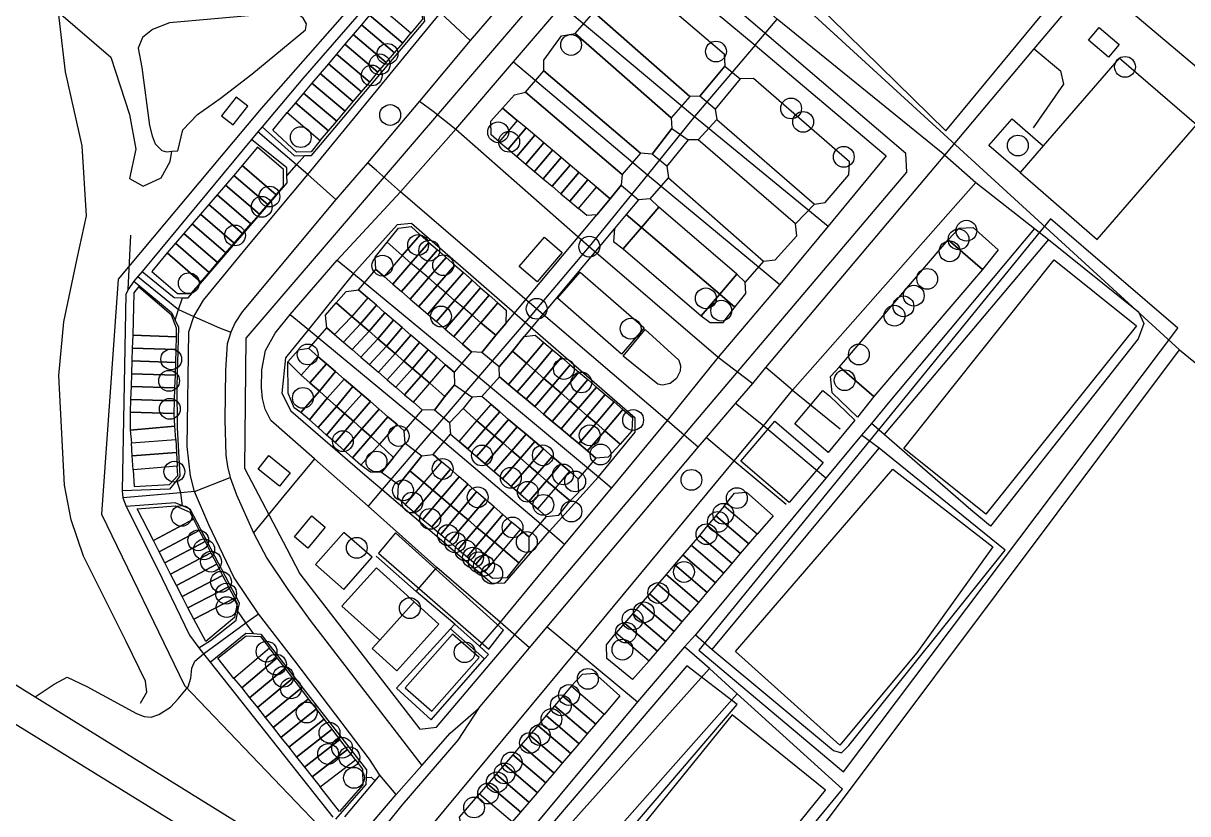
# Model space of a CAD drawing. Header units: metres. Extents: x 11276530 to 11306586, y 355867 to 367650.
# Drawn here: x 11292764 to 11293324, y 360628 to 361008 of the extents above; entities that cross this region are included whole.
import ezdxf

# ---------------------------------------------------------------- set-up
doc = ezdxf.new("R2010")
doc.units = ezdxf.units.M
for name, color, linetype in [('AMENITY', 6, 'Continuous'), ('BUILDING', 8, 'Continuous'), ('HIGHWAY_FOOTWAY', 6, 'Continuous'), ('HIGHWAY_PATH', 3, 'Continuous'), ('HIGHWAY_SECONDARY', 4, 'Continuous'), ('HIGHWAY_SERVICE', 8, 'Continuous'), ('HIGHWAY_TERTIARY', 3, 'Continuous'), ('LANDUSE', 2, 'Continuous'), ('NATURAL_WATER', 5, 'Continuous'), ('OSM_OTHER', 7, 'Continuous'), ('WATERWAY_STREAM', 5, 'Continuous')]:
    doc.layers.add(name, color=color, linetype=linetype)

msp = doc.modelspace()

# ---------------------------------------------------------------- linework, layer by layer
at = {"layer": 'AMENITY'}
for points in [[(11293164.03, 360817.43), (11293151.2, 360801.96), (11293135.17, 360815.69), (11293148.66, 360831.75), (11293151.84, 360829.15), (11293164.03, 360817.43)], [(11293148.86, 360797.05), (11293132.5, 360777.86), (11293109.27, 360797.68), (11293125.63, 360816.86), (11293148.86, 360797.05)], [(11292935.07, 360753.51), (11292988.05, 360707.44), (11292995.21, 360716.49), (11292943.28, 360763.3), (11292935.07, 360753.51)], [(11293083.2, 360699.32), (11292992.57, 360593.18), (11293016.68, 360578.47), (11293031.69, 360597.5), (11293034.23, 360595.04), (11293107.53, 360680.8), (11293083.2, 360699.32)]]:
    msp.add_lwpolyline(points, dxfattribs=at)
for centre in [(11293027.65, 360997.72), (11292939.43, 360993.41), (11293139.18, 360960.74), (11292897.76, 360953.42), (11292992.62, 360955.75), (11293242.34, 360949.38), (11293217.61, 360908.44), (11293213.84, 360904.28), (11293209.55, 360898.55), (11293198.78, 360885.31), (11292843.93, 360883.22), (11293192.33, 360877.23), (11293099.81, 360870.02), (11293183.05, 360867.6), (11292835.5, 360846.66), (11293165.95, 360848.98), (11293024.19, 360842.02), (11292834.48, 360836.32), (11293032.56, 360835.56), (11293159.13, 360836.6), (11292918.01, 360807.34), (11292984.86, 360800.47), (11292837.02, 360792.67), (11292965.95, 360793.99), (11293023.82, 360791.35), (11293029.62, 360787.99), (11292982.76, 360780.37), (11293014.35, 360776.71), (11293027.81, 360773.53), (11292959.93, 360769.98), (11293098.19, 360768.55), (11292848.5, 360759.67), (11292980.52, 360751.37), (11292854.64, 360749.42), (11293069.53, 360734.38), (11293057.19, 360721.67), (11293053.99, 360715.35), (11292881.32, 360706.21), (11293052.34, 360707.17), (11293035.7, 360693.09), (11293022.75, 360680.39), (11292910.91, 360657.03), (11292923.32, 360645.55), (11292991.98, 360643.42), (11292981.06, 360631.32)]:
    msp.add_circle(centre, 5, dxfattribs=at)
at = {"layer": 'BUILDING'}
for points in [[(11293101.59, 360987.55), (11293089.52, 360973.04), (11293084.77, 360972.89), (11293038.64, 361013.39), (11293038.33, 361018.95), (11293049.91, 361032.13), (11293055.72, 361032.31), (11293101.19, 360993.42), (11293101.59, 360987.55)], [(11292950.71, 361003.33), (11292934.79, 361016.78), (11292943.02, 361026.47), (11292955.54, 361015.79), (11292956.2, 361010.03), (11292950.71, 361003.33)], [(11292946.75, 360998.64), (11292950.71, 361003.33), (11292934.79, 361016.78), (11292930.82, 361012.1), (11292946.75, 360998.64)], [(11293075.78, 360962.66), (11293029.65, 361003.17), (11293038.64, 361013.39), (11293084.77, 360972.89), (11293075.78, 360962.66)], [(11292938.83, 360989.27), (11292942.79, 360993.96), (11292926.87, 361007.4), (11292922.91, 361002.72), (11292938.83, 360989.27)], [(11292942.79, 360993.96), (11292946.75, 360998.64), (11292930.82, 361012.1), (11292926.87, 361007.4), (11292942.79, 360993.96)], [(11292934.87, 360984.58), (11292938.83, 360989.27), (11292922.91, 361002.72), (11292918.94, 360998.03), (11292934.87, 360984.58)], [(11293075.78, 360962.66), (11293076.05, 360957.53), (11293066.6, 360945.28), (11293061.01, 360945.68), (11293014.56, 360985.35), (11293014.52, 360990.43), (11293023.03, 361002.08), (11293029.65, 361003.17), (11293075.78, 360962.66)], [(11293281.46, 361006.04), (11293291.01, 360997.9), (11293285.9, 360991.9), (11293276.35, 361000.04), (11293281.46, 361006.04)], [(11292930.91, 360979.9), (11292934.87, 360984.58), (11292918.94, 360998.03), (11292914.98, 360993.34), (11292930.91, 360979.9)], [(11292926.95, 360975.2), (11292930.91, 360979.9), (11292914.98, 360993.34), (11292911.03, 360988.65), (11292926.95, 360975.2)], [(11293291.07, 360991.43), (11293254.54, 360949.25), (11293243.38, 360936.37), (11293280.5, 360904.22), (11293328.19, 360959.28), (11293291.07, 360991.43)], [(11292922.99, 360970.52), (11292926.95, 360975.2), (11292911.03, 360988.65), (11292907.07, 360983.97), (11292922.99, 360970.52)], [(11293061.01, 360945.68), (11293052.26, 360935.44), (11293005.81, 360975.1), (11293014.56, 360985.35), (11293061.01, 360945.68)], [(11293089.52, 360973.04), (11293101.59, 360987.55), (11293108.96, 360981.41), (11293096.89, 360966.91), (11293089.52, 360973.04)], [(11292915.07, 360961.14), (11292919.03, 360965.83), (11292903.1, 360979.27), (11292899.14, 360974.59), (11292915.07, 360961.14)], [(11292919.03, 360965.83), (11292922.99, 360970.52), (11292907.07, 360983.97), (11292903.1, 360979.27), (11292919.03, 360965.83)], [(11293108.96, 360981.41), (11293096.89, 360966.91), (11293097.7, 360961.96), (11293144.54, 360921.28), (11293149.78, 360921.98), (11293161.12, 360935.27), (11293161.49, 360941.55), (11293115.29, 360981.62), (11293108.96, 360981.41)], [(11292911.11, 360956.45), (11292915.07, 360961.14), (11292899.14, 360974.59), (11292895.19, 360969.91), (11292911.11, 360956.45)], [(11293051.77, 360930.29), (11293046.38, 360923.84), (11293039.87, 360929.32), (11293035.64, 360932.89), (11293031.41, 360936.46), (11293027.18, 360940.02), (11293022.94, 360943.59), (11293018.71, 360947.16), (11293014.48, 360950.74), (11293010.25, 360954.31), (11293006.01, 360957.88), (11293001.78, 360961.44), (11292994.67, 360967.26), (11293000.42, 360973.8), (11293005.81, 360975.1), (11293052.26, 360935.44), (11293051.77, 360930.29)], [(11292872.27, 360968.27), (11292866.77, 360972.6), (11292859.72, 360963.66), (11292865.22, 360959.33), (11292872.27, 360968.27)], [(11292907.14, 360951.77), (11292911.11, 360956.45), (11292895.19, 360969.91), (11292891.23, 360965.21), (11292907.14, 360951.77)], [(11292907.14, 360951.77), (11292902.76, 360946.34), (11292895.7, 360946.22), (11292884.3, 360956.7), (11292891.23, 360965.21), (11292907.14, 360951.77)], [(11293001.78, 360961.44), (11292993.15, 360951.2), (11292989.25, 360954.49), (11292989.08, 360961.11), (11292994.67, 360967.26), (11293001.78, 360961.44)], [(11293006.01, 360957.88), (11293001.78, 360961.44), (11292993.15, 360951.2), (11292997.38, 360947.63), (11293006.01, 360957.88)], [(11293010.25, 360954.31), (11293006.01, 360957.88), (11292997.38, 360947.63), (11293001.61, 360944.06), (11293010.25, 360954.31)], [(11293076.05, 360957.53), (11293083.89, 360952.07), (11293073.69, 360939.52), (11293066.6, 360945.28), (11293076.05, 360957.53)], [(11293097.7, 360961.96), (11293144.54, 360921.28), (11293135.41, 360911.76), (11293088.64, 360952.07), (11293097.7, 360961.96)], [(11293243.38, 360936.37), (11293228.43, 360949.33), (11293239.58, 360962.2), (11293254.54, 360949.25), (11293243.38, 360936.37)], [(11293014.48, 360950.74), (11293010.25, 360954.31), (11293001.61, 360944.06), (11293005.85, 360940.49), (11293014.48, 360950.74)], [(11293083.89, 360952.07), (11293073.69, 360939.52), (11293074.51, 360933.86), (11293120.14, 360893.81), (11293125.74, 360894.52), (11293136.12, 360905.94), (11293135.41, 360911.76), (11293088.64, 360952.07), (11293083.89, 360952.07)], [(11292885.87, 360925.71), (11292889.53, 360929.83), (11292889.53, 360937.87), (11292876.89, 360948.61), (11292869.61, 360939.71), (11292885.87, 360925.71)], [(11293018.71, 360947.16), (11293014.48, 360950.74), (11293005.85, 360940.49), (11293010.08, 360936.93), (11293018.71, 360947.16)], [(11293022.94, 360943.59), (11293018.71, 360947.16), (11293010.08, 360936.93), (11293014.31, 360933.36), (11293022.94, 360943.59)], [(11293027.18, 360940.02), (11293022.94, 360943.59), (11293014.31, 360933.36), (11293018.54, 360929.79), (11293027.18, 360940.02)], [(11292877.85, 360916.4), (11292881.86, 360921.05), (11292865.6, 360935.05), (11292861.59, 360930.39), (11292877.85, 360916.4)], [(11292881.86, 360921.05), (11292885.87, 360925.71), (11292869.61, 360939.71), (11292865.6, 360935.05), (11292881.86, 360921.05)], [(11293031.41, 360936.46), (11293027.18, 360940.02), (11293018.54, 360929.79), (11293022.78, 360926.22), (11293031.41, 360936.46)], [(11293035.64, 360932.89), (11293031.41, 360936.46), (11293022.78, 360926.22), (11293027.01, 360922.65), (11293035.64, 360932.89)], [(11292873.84, 360911.74), (11292877.85, 360916.4), (11292861.59, 360930.39), (11292857.59, 360925.73), (11292873.84, 360911.74)], [(11293060.1, 360923.33), (11293054.2, 360916.26), (11293048.59, 360909.55), (11293005.16, 360857.58), (11292999.44, 360850.64), (11292993.02, 360843.06), (11292984.7, 360850.01), (11292991.55, 360858.21), (11292996.27, 360863.86), (11293039.97, 360916.15), (11293046.38, 360923.84), (11293051.77, 360930.29), (11293060.1, 360923.33)], [(11293039.87, 360929.32), (11293035.64, 360932.89), (11293027.01, 360922.65), (11293031.24, 360919.09), (11293039.87, 360929.32)], [(11293046.38, 360923.84), (11293039.97, 360916.15), (11293035.21, 360915.8), (11293031.24, 360919.09), (11293039.87, 360929.32), (11293046.38, 360923.84)], [(11293074.51, 360933.86), (11293120.14, 360893.81), (11293111.27, 360883.7), (11293107.32, 360887.6), (11293069.74, 360919.72), (11293065.64, 360923.75), (11293074.51, 360933.86)], [(11292869.83, 360907.08), (11292873.84, 360911.74), (11292857.59, 360925.73), (11292853.57, 360921.07), (11292869.83, 360907.08)], [(11293061.49, 360910.05), (11293069.74, 360919.72), (11293065.64, 360923.75), (11293060.1, 360923.33), (11293054.2, 360916.26), (11293061.49, 360910.05)], [(11292865.81, 360902.42), (11292869.83, 360907.08), (11292853.57, 360921.07), (11292849.56, 360916.41), (11292865.81, 360902.42)], [(11293099.07, 360877.94), (11293107.32, 360887.6), (11293069.74, 360919.72), (11293061.49, 360910.05), (11293099.07, 360877.94)], [(11292861.8, 360897.76), (11292865.81, 360902.42), (11292849.56, 360916.41), (11292845.55, 360911.75), (11292861.8, 360897.76)], [(11293061.49, 360910.05), (11293054.2, 360916.26), (11293048.59, 360909.55), (11293048.04, 360903.25), (11293052.65, 360899.72), (11293061.49, 360910.05)], [(11292853.79, 360888.43), (11292857.8, 360893.1), (11292841.53, 360907.09), (11292837.53, 360902.43), (11292853.79, 360888.43)], [(11292857.8, 360893.1), (11292861.8, 360897.76), (11292845.55, 360911.75), (11292841.53, 360907.09), (11292857.8, 360893.1)], [(11292946.5, 360896.5), (11292939.24, 360902.9), (11292944.79, 360909.72), (11292950.77, 360910.42), (11292955.09, 360906.45), (11292946.5, 360896.5)], [(11293052.65, 360899.72), (11293090.23, 360867.61), (11293099.07, 360877.94), (11293061.49, 360910.05), (11293052.65, 360899.72)], [(11293225.38, 360889.88), (11293208.89, 360904.01), (11293214.13, 360909.69), (11293220.89, 360909.93), (11293232.89, 360899.29), (11293225.38, 360889.88)], [(11292849.77, 360883.77), (11292853.79, 360888.43), (11292837.53, 360902.43), (11292833.52, 360897.78), (11292849.77, 360883.77)], [(11292939.24, 360902.9), (11292946.5, 360896.5), (11292937.81, 360886.43), (11292933.86, 360889.83), (11292933.45, 360895.79), (11292939.24, 360902.9)], [(11292950.69, 360892.91), (11292946.5, 360896.5), (11292955.09, 360906.45), (11292959.25, 360902.82), (11292950.69, 360892.91)], [(11292954.9, 360889.33), (11292950.69, 360892.91), (11292959.25, 360902.82), (11292963.41, 360899.19), (11292954.9, 360889.33)], [(11293014.82, 360905.34), (11293023.43, 360897.96), (11293011.32, 360883.84), (11293002.71, 360891.22), (11293014.82, 360905.34)], [(11293208.89, 360904.01), (11293225.38, 360889.88), (11293173.09, 360828.85), (11293156.59, 360842.98), (11293208.89, 360904.01)], [(11292849.77, 360883.77), (11292833.52, 360897.78), (11292826.14, 360888.8), (11292838.54, 360878.22), (11292844.88, 360878.3), (11292849.77, 360883.77)], [(11292950.69, 360892.91), (11292946.5, 360896.5), (11292937.81, 360886.43), (11292942, 360882.83), (11292950.69, 360892.91)], [(11292959.1, 360885.74), (11292954.9, 360889.33), (11292963.41, 360899.19), (11292967.57, 360895.56), (11292959.1, 360885.74)], [(11292963.29, 360882.16), (11292959.1, 360885.74), (11292967.57, 360895.56), (11292971.72, 360891.92), (11292963.29, 360882.16)], [(11292979.84, 360850.24), (11292971.41, 360840.46), (11292967.25, 360844.05), (11292963.1, 360847.62), (11292958.95, 360851.18), (11292954.81, 360854.76), (11292950.66, 360858.33), (11292946.52, 360861.9), (11292942.37, 360865.47), (11292938.22, 360869.05), (11292934.07, 360872.61), (11292929.93, 360876.18), (11292925.45, 360880.05), (11292933.86, 360889.83), (11292937.81, 360886.43), (11292942, 360882.83), (11292946.18, 360879.21), (11292950.37, 360875.61), (11292954.56, 360872.01), (11292958.74, 360868.4), (11292962.93, 360864.8), (11292967.11, 360861.2), (11292971.3, 360857.58), (11292975.48, 360853.98), (11292979.84, 360850.24)], [(11292954.9, 360889.33), (11292950.69, 360892.91), (11292942, 360882.83), (11292946.18, 360879.21), (11292954.9, 360889.33)], [(11292967.5, 360878.57), (11292963.29, 360882.16), (11292971.72, 360891.92), (11292975.88, 360888.3), (11292967.5, 360878.57)], [(11293259.86, 360894.43), (11293299.42, 360862.81), (11293227.01, 360772.24), (11293187.47, 360803.86), (11293211.78, 360834.28), (11293259.86, 360894.43)], [(11292959.1, 360885.74), (11292954.9, 360889.33), (11292946.18, 360879.21), (11292950.37, 360875.61), (11292959.1, 360885.74)], [(11292963.29, 360882.16), (11292959.1, 360885.74), (11292950.37, 360875.61), (11292954.56, 360872.01), (11292963.29, 360882.16)], [(11292971.7, 360874.99), (11292967.5, 360878.57), (11292975.88, 360888.3), (11292980.04, 360884.67), (11292971.7, 360874.99)], [(11292975.9, 360871.4), (11292971.7, 360874.99), (11292980.04, 360884.67), (11292984.2, 360881.03), (11292975.9, 360871.4)], [(11293062.82, 360861.74), (11293051.94, 360849.2), (11293021.07, 360876), (11293031.96, 360888.54), (11293062.82, 360861.74)], [(11293107.32, 360887.6), (11293099.07, 360877.94), (11293106.31, 360871.78), (11293111.56, 360878.24), (11293111.27, 360883.7), (11293107.32, 360887.6)], [(11292838.12, 360857.51), (11292838.06, 360861.61), (11292835.59, 360867.95), (11292819.85, 360881.41), (11292817.48, 360878.62), (11292817, 360858.2), (11292838.12, 360857.51)], [(11292922.27, 360867.29), (11292914.79, 360873.72), (11292919.58, 360879.21), (11292925.45, 360880.05), (11292929.93, 360876.18), (11292922.27, 360867.29)], [(11292967.5, 360878.57), (11292963.29, 360882.16), (11292954.56, 360872.01), (11292958.74, 360868.4), (11292967.5, 360878.57)], [(11292971.7, 360874.99), (11292967.5, 360878.57), (11292958.74, 360868.4), (11292962.93, 360864.8), (11292971.7, 360874.99)], [(11292980.1, 360867.82), (11292975.9, 360871.4), (11292984.2, 360881.03), (11292988.35, 360877.41), (11292980.1, 360867.82)], [(11292914.01, 360858.56), (11292910.22, 360861.82), (11292909.72, 360867.86), (11292914.79, 360873.72), (11292922.27, 360867.29), (11292914.01, 360858.56)], [(11292934.07, 360872.61), (11292929.93, 360876.18), (11292922.27, 360867.29), (11292926.44, 360863.72), (11292934.07, 360872.61)], [(11292975.9, 360871.4), (11292971.7, 360874.99), (11292962.93, 360864.8), (11292967.11, 360861.2), (11292975.9, 360871.4)], [(11292984.3, 360864.23), (11292980.1, 360867.82), (11292988.35, 360877.41), (11292992.52, 360873.77), (11292984.3, 360864.23)], [(11292991.55, 360858.21), (11292984.3, 360864.23), (11292992.52, 360873.77), (11292996.53, 360870.26), (11292996.27, 360863.86), (11292991.55, 360858.21)], [(11293099.07, 360877.94), (11293090.23, 360867.61), (11293094.56, 360864.3), (11293100.66, 360864.28), (11293106.31, 360871.78), (11293099.07, 360877.94)], [(11292938.22, 360869.05), (11292934.07, 360872.61), (11292926.44, 360863.72), (11292930.6, 360860.15), (11292938.22, 360869.05)], [(11292942.37, 360865.47), (11292938.22, 360869.05), (11292930.6, 360860.15), (11292934.77, 360856.57), (11292942.37, 360865.47)], [(11292980.1, 360867.82), (11292975.9, 360871.4), (11292967.11, 360861.2), (11292971.3, 360857.58), (11292980.1, 360867.82)], [(11292984.3, 360864.23), (11292980.1, 360867.82), (11292971.3, 360857.58), (11292975.48, 360853.98), (11292984.3, 360864.23)], [(11292947.51, 360812.33), (11292943.88, 360815.45), (11292939.66, 360819.07), (11292935.45, 360822.7), (11292931.23, 360826.32), (11292927.03, 360829.94), (11292922.81, 360833.57), (11292918.6, 360837.19), (11292914.38, 360840.81), (11292910.17, 360844.44), (11292905.95, 360848.07), (11292901.6, 360851.81), (11292910.22, 360861.82), (11292914.01, 360858.56), (11292918.22, 360854.94), (11292922.43, 360851.33), (11292926.63, 360847.7), (11292930.83, 360844.09), (11292935.04, 360840.47), (11292939.25, 360836.86), (11292943.46, 360833.23), (11292947.65, 360829.62), (11292951.86, 360826.01), (11292956.13, 360822.34), (11292947.51, 360812.33)], [(11292926.44, 360863.72), (11292922.27, 360867.29), (11292914.01, 360858.56), (11292918.22, 360854.94), (11292926.44, 360863.72)], [(11292930.6, 360860.15), (11292926.44, 360863.72), (11292918.22, 360854.94), (11292922.43, 360851.33), (11292930.6, 360860.15)], [(11292946.52, 360861.9), (11292942.37, 360865.47), (11292934.77, 360856.57), (11292938.94, 360852.99), (11292946.52, 360861.9)], [(11292950.66, 360858.33), (11292946.52, 360861.9), (11292938.94, 360852.99), (11292943.1, 360849.42), (11292950.66, 360858.33)], [(11292991.55, 360858.21), (11292984.7, 360850.01), (11292979.84, 360850.24), (11292975.48, 360853.98), (11292984.3, 360864.23), (11292991.55, 360858.21)], [(11292837.91, 360851.35), (11292838.12, 360857.51), (11292817, 360858.2), (11292816.8, 360852.04), (11292837.91, 360851.35)], [(11292934.77, 360856.57), (11292930.6, 360860.15), (11292922.43, 360851.33), (11292926.63, 360847.7), (11292934.77, 360856.57)], [(11292938.94, 360852.99), (11292934.77, 360856.57), (11292926.63, 360847.7), (11292930.83, 360844.09), (11292938.94, 360852.99)], [(11292954.81, 360854.76), (11292950.66, 360858.33), (11292943.1, 360849.42), (11292947.26, 360845.84), (11292954.81, 360854.76)], [(11293014.57, 360854.8), (11293006.29, 360844.73), (11292999.44, 360850.64), (11293005.16, 360857.58), (11293010.42, 360858.32), (11293014.57, 360854.8)], [(11292837.71, 360845.2), (11292837.91, 360851.35), (11292816.8, 360852.04), (11292816.6, 360845.89), (11292837.71, 360845.2)], [(11292897.98, 360839.02), (11292905.95, 360848.07), (11292901.6, 360851.81), (11292896.51, 360851.07), (11292891.58, 360845.4), (11292897.98, 360839.02)], [(11292943.1, 360849.42), (11292938.94, 360852.99), (11292930.83, 360844.09), (11292935.04, 360840.47), (11292943.1, 360849.42)], [(11292958.95, 360851.18), (11292954.81, 360854.76), (11292947.26, 360845.84), (11292951.44, 360842.26), (11292958.95, 360851.18)], [(11292963.1, 360847.62), (11292958.95, 360851.18), (11292951.44, 360842.26), (11292955.6, 360838.7), (11292963.1, 360847.62)], [(11293006.29, 360844.73), (11292997.56, 360834.58), (11292993.19, 360838.26), (11292993.02, 360843.06), (11292999.44, 360850.64), (11293006.29, 360844.73)], [(11293010.45, 360841.13), (11293006.29, 360844.73), (11293014.57, 360854.8), (11293018.79, 360851.22), (11293010.45, 360841.13)], [(11293014.62, 360837.52), (11293010.45, 360841.13), (11293018.79, 360851.22), (11293023.01, 360847.64), (11293014.62, 360837.52)], [(11292837.51, 360839.04), (11292837.71, 360845.2), (11292816.6, 360845.89), (11292816.39, 360839.73), (11292837.51, 360839.04)], [(11292906.75, 360831.3), (11292897.84, 360821.17), (11292894.57, 360823.38), (11292891.7, 360830.46), (11292891.58, 360845.4), (11292897.98, 360839.02), (11292902.16, 360835.34), (11292906.75, 360831.3)], [(11292902.16, 360835.34), (11292897.98, 360839.02), (11292905.95, 360848.07), (11292910.17, 360844.44), (11292902.16, 360835.34)], [(11292947.26, 360845.84), (11292943.1, 360849.42), (11292935.04, 360840.47), (11292939.25, 360836.86), (11292947.26, 360845.84)], [(11292951.44, 360842.26), (11292947.26, 360845.84), (11292939.25, 360836.86), (11292943.46, 360833.23), (11292951.44, 360842.26)], [(11292967.25, 360844.05), (11292963.1, 360847.62), (11292955.6, 360838.7), (11292959.77, 360835.12), (11292967.25, 360844.05)], [(11293018.79, 360833.92), (11293014.62, 360837.52), (11293023.01, 360847.64), (11293027.21, 360844.06), (11293018.79, 360833.92)], [(11292837.31, 360832.88), (11292837.51, 360839.04), (11292816.39, 360839.73), (11292816.19, 360833.58), (11292837.31, 360832.88)], [(11292906.75, 360831.3), (11292902.16, 360835.34), (11292910.17, 360844.44), (11292914.38, 360840.81), (11292906.75, 360831.3)], [(11292910.5, 360828), (11292906.75, 360831.3), (11292914.38, 360840.81), (11292918.6, 360837.19), (11292910.5, 360828)], [(11292955.6, 360838.7), (11292951.44, 360842.26), (11292943.46, 360833.23), (11292947.65, 360829.62), (11292955.6, 360838.7)], [(11292967.25, 360844.05), (11292971.41, 360840.46), (11292971.68, 360834.43), (11292967, 360828.83), (11292959.77, 360835.12), (11292967.25, 360844.05)], [(11293001.78, 360831.02), (11292997.56, 360834.58), (11293006.29, 360844.73), (11293010.45, 360841.13), (11293001.78, 360831.02)], [(11293006, 360827.48), (11293001.78, 360831.02), (11293010.45, 360841.13), (11293014.62, 360837.52), (11293006, 360827.48)], [(11293022.95, 360830.32), (11293018.79, 360833.92), (11293027.21, 360844.06), (11293031.43, 360840.48), (11293022.95, 360830.32)], [(11293027.12, 360826.73), (11293022.95, 360830.32), (11293031.43, 360840.48), (11293035.65, 360836.9), (11293027.12, 360826.73)], [(11293156.59, 360842.98), (11293173.09, 360828.85), (11293165.22, 360818.92), (11293153.03, 360830.63), (11293152.38, 360838.46), (11293156.59, 360842.98)], [(11292914.99, 360824.04), (11292910.5, 360828), (11292918.6, 360837.19), (11292922.81, 360833.57), (11292914.99, 360824.04)], [(11292959.77, 360835.12), (11292955.6, 360838.7), (11292947.65, 360829.62), (11292951.86, 360826.01), (11292959.77, 360835.12)], [(11292959.77, 360835.12), (11292967, 360828.83), (11292962.02, 360822.18), (11292956.13, 360822.34), (11292951.86, 360826.01), (11292959.77, 360835.12)], [(11292971.68, 360834.43), (11292980.04, 360828.46), (11292975.74, 360823.05), (11292969.24, 360816.11), (11292962.02, 360822.18), (11292967, 360828.83), (11292971.68, 360834.43)], [(11292993.19, 360838.26), (11292997.56, 360834.58), (11293001.78, 360831.02), (11293006, 360827.48), (11293010.22, 360823.92), (11293014.43, 360820.38), (11293018.64, 360816.82), (11293022.86, 360813.27), (11293027.08, 360809.72), (11293031.3, 360806.17), (11293035.52, 360802.61), (11293039.59, 360799.18), (11293031.11, 360789.3), (11293026.86, 360792.93), (11293022.68, 360796.48), (11293018.51, 360800.04), (11293014.33, 360803.59), (11293010.16, 360807.14), (11293005.99, 360810.7), (11293001.81, 360814.26), (11292997.64, 360817.8), (11292993.46, 360821.36), (11292989.29, 360824.91), (11292984.79, 360828.74), (11292993.19, 360838.26)], [(11293010.22, 360823.92), (11293006, 360827.48), (11293014.62, 360837.52), (11293018.79, 360833.92), (11293010.22, 360823.92)], [(11293014.43, 360820.38), (11293010.22, 360823.92), (11293018.79, 360833.92), (11293022.95, 360830.32), (11293014.43, 360820.38)], [(11293031.29, 360823.13), (11293027.12, 360826.73), (11293035.65, 360836.9), (11293039.87, 360833.32), (11293031.29, 360823.13)], [(11292837.11, 360826.72), (11292837.31, 360832.88), (11292816.19, 360833.58), (11292815.98, 360827.41), (11292837.11, 360826.72)], [(11292901.96, 360817.54), (11292897.84, 360821.17), (11292906.75, 360831.3), (11292910.5, 360828), (11292901.96, 360817.54)], [(11292918.84, 360820.66), (11292914.99, 360824.04), (11292922.81, 360833.57), (11292927.03, 360829.94), (11292918.84, 360820.66)], [(11292923.02, 360816.98), (11292918.84, 360820.66), (11292927.03, 360829.94), (11292931.23, 360826.32), (11292923.02, 360816.98)], [(11292982.43, 360817.12), (11292989.29, 360824.91), (11292984.79, 360828.74), (11292980.04, 360828.46), (11292975.74, 360823.05), (11292982.43, 360817.12)], [(11293018.64, 360816.82), (11293014.43, 360820.38), (11293022.95, 360830.32), (11293027.12, 360826.73), (11293018.64, 360816.82)], [(11293035.45, 360819.53), (11293031.29, 360823.13), (11293039.87, 360833.32), (11293044.08, 360829.74), (11293035.45, 360819.53)], [(11293039.63, 360815.93), (11293035.45, 360819.53), (11293044.08, 360829.74), (11293048.3, 360826.16), (11293039.63, 360815.93)], [(11292836.91, 360820.57), (11292837.11, 360826.72), (11292815.98, 360827.41), (11292815.78, 360821.26), (11292836.91, 360820.57)], [(11292906.08, 360813.91), (11292901.96, 360817.54), (11292910.5, 360828), (11292914.99, 360824.04), (11292906.08, 360813.91)], [(11292910.19, 360810.29), (11292906.08, 360813.91), (11292914.99, 360824.04), (11292918.84, 360820.66), (11292910.19, 360810.29)], [(11292927.18, 360813.31), (11292923.02, 360816.98), (11292931.23, 360826.32), (11292935.45, 360822.7), (11292927.18, 360813.31)], [(11292931.36, 360809.63), (11292927.18, 360813.31), (11292935.45, 360822.7), (11292939.66, 360819.07), (11292931.36, 360809.63)], [(11292973.87, 360807.2), (11292982.43, 360817.12), (11292975.74, 360823.05), (11292969.24, 360816.11), (11292969.75, 360810.74), (11292973.87, 360807.2)], [(11292986.6, 360813.52), (11292982.43, 360817.12), (11292989.29, 360824.91), (11292993.46, 360821.36), (11292986.6, 360813.52)], [(11293022.86, 360813.27), (11293018.64, 360816.82), (11293027.12, 360826.73), (11293031.29, 360823.13), (11293022.86, 360813.27)], [(11293027.08, 360809.72), (11293022.86, 360813.27), (11293031.29, 360823.13), (11293035.45, 360819.53), (11293027.08, 360809.72)], [(11293043.79, 360812.33), (11293039.63, 360815.93), (11293048.3, 360826.16), (11293052.52, 360822.58), (11293043.79, 360812.33)], [(11293043.79, 360812.33), (11293052.52, 360822.58), (11293057.09, 360818.7), (11293056.92, 360812.34), (11293051.19, 360805.94), (11293043.79, 360812.33)], [(11292836.91, 360820.57), (11292815.78, 360821.26), (11292815.74, 360812.64), (11292837.21, 360814.46), (11292836.91, 360820.57)], [(11292914.31, 360806.66), (11292910.19, 360810.29), (11292918.84, 360820.66), (11292923.02, 360816.98), (11292914.31, 360806.66)], [(11292918.43, 360803.03), (11292914.31, 360806.66), (11292923.02, 360816.98), (11292927.18, 360813.31), (11292918.43, 360803.03)], [(11292935.53, 360805.96), (11292931.36, 360809.63), (11292939.66, 360819.07), (11292943.88, 360815.45), (11292935.53, 360805.96)], [(11292978.04, 360803.6), (11292973.87, 360807.2), (11292982.43, 360817.12), (11292986.6, 360813.52), (11292978.04, 360803.6)], [(11292990.78, 360809.92), (11292986.6, 360813.52), (11292993.46, 360821.36), (11292997.64, 360817.8), (11292990.78, 360809.92)], [(11292994.96, 360806.32), (11292990.78, 360809.92), (11292997.64, 360817.8), (11293001.81, 360814.26), (11292994.96, 360806.32)], [(11293031.3, 360806.17), (11293027.08, 360809.72), (11293035.45, 360819.53), (11293039.63, 360815.93), (11293031.3, 360806.17)], [(11292816.4, 360806.51), (11292837.69, 360808.08), (11292837.21, 360814.46), (11292815.74, 360812.64), (11292816.4, 360806.51)], [(11292922.56, 360799.4), (11292918.43, 360803.03), (11292927.18, 360813.31), (11292931.36, 360809.63), (11292922.56, 360799.4)], [(11292935.53, 360805.96), (11292942.39, 360799.5), (11292947.91, 360806.33), (11292947.51, 360812.33), (11292943.88, 360815.45), (11292935.53, 360805.96)], [(11292982.22, 360799.99), (11292978.04, 360803.6), (11292986.6, 360813.52), (11292990.78, 360809.92), (11292982.22, 360799.99)], [(11292999.14, 360802.72), (11292994.96, 360806.32), (11293001.81, 360814.26), (11293005.99, 360810.7), (11292999.14, 360802.72)], [(11293035.52, 360802.61), (11293031.3, 360806.17), (11293039.63, 360815.93), (11293043.79, 360812.33), (11293035.52, 360802.61)], [(11293043.79, 360812.33), (11293051.19, 360805.94), (11293045.43, 360799.64), (11293039.59, 360799.18), (11293035.52, 360802.61), (11293043.79, 360812.33)], [(11292838.02, 360801.88), (11292816.76, 360800.23), (11292816.4, 360806.51), (11292837.69, 360808.08), (11292838.02, 360801.88)], [(11292926.61, 360795.82), (11292922.56, 360799.4), (11292931.36, 360809.63), (11292935.53, 360805.96), (11292926.61, 360795.82)], [(11292935.53, 360805.96), (11292942.39, 360799.5), (11292936.59, 360792.33), (11292931.31, 360792.42), (11292926.61, 360795.82), (11292935.53, 360805.96)], [(11292955.97, 360800.27), (11292950.17, 360793.1), (11292944.65, 360786.28), (11292936.59, 360792.33), (11292942.39, 360799.5), (11292947.91, 360806.33), (11292955.97, 360800.27)], [(11292969.75, 360810.74), (11292973.87, 360807.2), (11293011.46, 360774.77), (11293015.7, 360771.12), (11293007.29, 360761.36), (11293003.28, 360764.83), (11292999.07, 360768.45), (11292994.86, 360772.08), (11292990.66, 360775.71), (11292986.46, 360779.33), (11292982.24, 360782.97), (11292978.04, 360786.59), (11292973.84, 360790.22), (11292969.63, 360793.85), (11292965.42, 360797.47), (11292961.35, 360800.99), (11292969.75, 360810.74)], [(11292986.4, 360796.39), (11292982.22, 360799.99), (11292990.78, 360809.92), (11292994.96, 360806.32), (11292986.4, 360796.39)], [(11292990.58, 360792.78), (11292986.4, 360796.39), (11292994.96, 360806.32), (11292999.14, 360802.72), (11292990.58, 360792.78)], [(11293003.31, 360799.1), (11292999.14, 360802.72), (11293005.99, 360810.7), (11293010.16, 360807.14), (11293003.31, 360799.1)], [(11293007.49, 360795.5), (11293003.31, 360799.1), (11293010.16, 360807.14), (11293014.33, 360803.59), (11293007.49, 360795.5)], [(11292838.02, 360801.88), (11292838.37, 360795.3), (11292817.15, 360793.53), (11292816.76, 360800.23), (11292838.02, 360801.88)], [(11292882.48, 360800.39), (11292892.72, 360792.15), (11292887.5, 360785.65), (11292877.24, 360793.9), (11292882.48, 360800.39)], [(11292956.92, 360787.41), (11292950.17, 360793.1), (11292955.97, 360800.27), (11292961.35, 360800.99), (11292965.42, 360797.47), (11292956.92, 360787.41)], [(11292994.75, 360789.18), (11292990.58, 360792.78), (11292999.14, 360802.72), (11293003.31, 360799.1), (11292994.75, 360789.18)], [(11293011.67, 360791.9), (11293007.49, 360795.5), (11293014.33, 360803.59), (11293018.51, 360800.04), (11293011.67, 360791.9)], [(11292838.37, 360795.3), (11292817.15, 360793.53), (11292817.64, 360785.48), (11292834.7, 360786.46), (11292838.66, 360790.89), (11292838.37, 360795.3)], [(11292961.16, 360783.82), (11292969.63, 360793.85), (11292965.42, 360797.47), (11292956.92, 360787.41), (11292961.16, 360783.82)], [(11292998.93, 360785.58), (11292994.75, 360789.18), (11293003.31, 360799.1), (11293007.49, 360795.5), (11292998.93, 360785.58)], [(11293003.11, 360781.98), (11292998.93, 360785.58), (11293007.49, 360795.5), (11293011.67, 360791.9), (11293003.11, 360781.98)], [(11293015.85, 360788.3), (11293011.67, 360791.9), (11293018.51, 360800.04), (11293022.68, 360796.48), (11293015.85, 360788.3)], [(11293020.02, 360784.7), (11293015.85, 360788.3), (11293022.68, 360796.48), (11293026.86, 360792.93), (11293020.02, 360784.7)], [(11292956.92, 360787.41), (11292948, 360776.85), (11292944.36, 360779.9), (11292944.65, 360786.28), (11292950.17, 360793.1), (11292956.92, 360787.41)], [(11292965.4, 360780.23), (11292973.84, 360790.22), (11292969.63, 360793.85), (11292961.16, 360783.82), (11292965.4, 360780.23)], [(11292969.64, 360776.65), (11292978.04, 360786.59), (11292973.84, 360790.22), (11292965.4, 360780.23), (11292969.64, 360776.65)], [(11293007.29, 360778.38), (11293003.11, 360781.98), (11293011.67, 360791.9), (11293015.85, 360788.3), (11293007.29, 360778.38)], [(11293020.02, 360784.7), (11293027.29, 360778.62), (11293031.31, 360782.85), (11293031.11, 360789.3), (11293026.86, 360792.93), (11293020.02, 360784.7)], [(11293182.29, 360793.88), (11293230.38, 360756.62), (11293193.81, 360705.59), (11293156.82, 360661.27), (11293106.63, 360706.31), (11293182.29, 360793.88)], [(11292961.16, 360783.82), (11292956.92, 360787.41), (11292948, 360776.85), (11292952.24, 360773.26), (11292961.16, 360783.82)], [(11292965.4, 360780.23), (11292961.16, 360783.82), (11292952.24, 360773.26), (11292956.49, 360769.68), (11292965.4, 360780.23)], [(11292973.89, 360773.06), (11292982.24, 360782.97), (11292978.04, 360786.59), (11292969.64, 360776.65), (11292973.89, 360773.06)], [(11293011.46, 360774.77), (11293007.29, 360778.38), (11293015.85, 360788.3), (11293020.02, 360784.7), (11293011.46, 360774.77)], [(11293011.46, 360774.77), (11293015.7, 360771.12), (11293021.69, 360771.73), (11293027.29, 360778.62), (11293020.02, 360784.7), (11293011.46, 360774.77)], [(11292969.64, 360776.65), (11292965.4, 360780.23), (11292956.49, 360769.68), (11292960.73, 360766.1), (11292969.64, 360776.65)], [(11292978.13, 360769.48), (11292986.46, 360779.33), (11292982.24, 360782.97), (11292973.89, 360773.06), (11292978.13, 360769.48)], [(11292982.37, 360765.89), (11292990.66, 360775.71), (11292986.46, 360779.33), (11292978.13, 360769.48), (11292982.37, 360765.89)], [(11293101.26, 360776.11), (11293106.25, 360782.32), (11293112.01, 360782.77), (11293124.72, 360771.38), (11293117.04, 360762.68), (11293101.26, 360776.11)], [(11292826.93, 360759.6), (11292819.11, 360774.81), (11292837.55, 360776.21), (11292844.38, 360773.26), (11292846.14, 360769.87), (11292826.93, 360759.6)], [(11292969.64, 360776.65), (11292960.73, 360766.1), (11292964.99, 360762.51), (11292973.89, 360773.06), (11292969.64, 360776.65)], [(11292973.89, 360773.06), (11292964.99, 360762.51), (11292969.23, 360758.93), (11292978.13, 360769.48), (11292973.89, 360773.06)], [(11292986.62, 360762.31), (11292994.86, 360772.08), (11292990.66, 360775.71), (11292982.37, 360765.89), (11292986.62, 360762.31)], [(11293113.04, 360757.98), (11293117.04, 360762.68), (11293101.26, 360776.11), (11293097.27, 360771.42), (11293113.04, 360757.98)], [(11292829.69, 360754.2), (11292826.93, 360759.6), (11292846.14, 360769.87), (11292848.96, 360764.45), (11292829.69, 360754.2)], [(11292909.53, 360766.02), (11292901.08, 360755.95), (11292894.69, 360761.31), (11292903.15, 360771.38), (11292909.53, 360766.02)], [(11292978.13, 360769.48), (11292969.23, 360758.93), (11292973.47, 360755.34), (11292982.37, 360765.89), (11292978.13, 360769.48)], [(11292990.87, 360758.72), (11292999.07, 360768.45), (11292994.86, 360772.08), (11292986.62, 360762.31), (11292990.87, 360758.72)], [(11292995.11, 360755.13), (11293003.28, 360764.83), (11292999.07, 360768.45), (11292990.87, 360758.72), (11292995.11, 360755.13)], [(11293105.06, 360748.62), (11293109.06, 360753.3), (11293093.28, 360766.74), (11293089.29, 360762.05), (11293105.06, 360748.62)], [(11293109.06, 360753.3), (11293113.04, 360757.98), (11293097.27, 360771.42), (11293093.28, 360766.74), (11293109.06, 360753.3)], [(11292832.46, 360748.82), (11292829.69, 360754.2), (11292848.96, 360764.45), (11292851.77, 360759.04), (11292832.46, 360748.82)], [(11292918.48, 360763.47), (11292904.88, 360748), (11292918.48, 360736.05), (11292932.07, 360751.52), (11292918.48, 360763.47)], [(11292982.37, 360765.89), (11292973.47, 360755.34), (11292977.72, 360751.76), (11292986.62, 360762.31), (11292982.37, 360765.89)], [(11292986.62, 360762.31), (11292977.72, 360751.76), (11292981.96, 360748.17), (11292990.87, 360758.72), (11292986.62, 360762.31)], [(11292995.11, 360755.13), (11293003.28, 360764.83), (11293007.29, 360761.36), (11293007.42, 360754.8), (11293002.56, 360748.84), (11292995.11, 360755.13)], [(11293101.07, 360743.93), (11293105.06, 360748.62), (11293089.29, 360762.05), (11293085.3, 360757.37), (11293101.07, 360743.93)], [(11292835.22, 360743.43), (11292832.46, 360748.82), (11292851.77, 360759.04), (11292854.59, 360753.62), (11292835.22, 360743.43)], [(11292990.87, 360758.72), (11292981.96, 360748.17), (11292986.21, 360744.59), (11292995.11, 360755.13), (11292990.87, 360758.72)], [(11293097.08, 360739.25), (11293101.07, 360743.93), (11293085.3, 360757.37), (11293081.3, 360752.69), (11293097.08, 360739.25)], [(11292837.99, 360738.04), (11292835.22, 360743.43), (11292854.59, 360753.62), (11292857.4, 360748.2), (11292837.99, 360738.04)], [(11293002.56, 360748.84), (11292996.75, 360741.7), (11292989.97, 360741.35), (11292986.21, 360744.59), (11292995.11, 360755.13), (11293002.56, 360748.84)], [(11293093.09, 360734.57), (11293097.08, 360739.25), (11293081.3, 360752.69), (11293077.32, 360748), (11293093.09, 360734.57)], [(11292840.75, 360732.65), (11292837.99, 360738.04), (11292857.4, 360748.2), (11292860.21, 360742.79), (11292840.75, 360732.65)], [(11292934.13, 360746.45), (11292917.56, 360728.08), (11292935.73, 360711.7), (11292952.3, 360730.06), (11292934.13, 360746.45)], [(11293089.1, 360729.87), (11293093.09, 360734.57), (11293077.32, 360748), (11293073.32, 360743.31), (11293089.1, 360729.87)], [(11292843.53, 360727.26), (11292840.75, 360732.65), (11292860.21, 360742.79), (11292863.03, 360737.37), (11292843.53, 360727.26)], [(11293085.11, 360725.19), (11293089.1, 360729.87), (11293073.32, 360743.31), (11293069.34, 360738.63), (11293085.11, 360725.19)], [(11292846.3, 360721.88), (11292843.53, 360727.26), (11292863.03, 360737.37), (11292865.84, 360731.95), (11292846.3, 360721.88)], [(11293077.13, 360715.83), (11293081.11, 360720.51), (11293065.34, 360733.94), (11293061.36, 360729.26), (11293077.13, 360715.83)], [(11293081.11, 360720.51), (11293085.11, 360725.19), (11293069.34, 360738.63), (11293065.34, 360733.94), (11293081.11, 360720.51)], [(11292846.3, 360721.88), (11292865.84, 360731.95), (11292867.23, 360729.32), (11292865.84, 360722.57), (11292852.09, 360711.01), (11292846.3, 360721.88)], [(11292952.3, 360730.06), (11292935.73, 360711.7), (11292932.08, 360707.64), (11292943.88, 360696.99), (11292964.11, 360719.43), (11292952.3, 360730.06)], [(11293073.13, 360711.14), (11293077.13, 360715.83), (11293061.36, 360729.26), (11293057.36, 360724.58), (11293073.13, 360711.14)], [(11293069.15, 360706.46), (11293073.13, 360711.14), (11293057.36, 360724.58), (11293053.37, 360719.89), (11293069.15, 360706.46)], [(11293065.15, 360701.78), (11293069.15, 360706.46), (11293053.37, 360719.89), (11293049.38, 360715.2), (11293065.15, 360701.78)], [(11292865.67, 360693.29), (11292857.93, 360703.08), (11292871.59, 360713.83), (11292878.4, 360713.45), (11292882.74, 360707.8), (11292865.67, 360693.29)], [(11292970.61, 360714.67), (11292947.91, 360688.85), (11292960.79, 360677.53), (11292983.49, 360703.35), (11292970.61, 360714.67)], [(11293065.15, 360701.78), (11293057.15, 360692.89), (11293044.81, 360702.89), (11293044.75, 360709.49), (11293049.38, 360715.2), (11293065.15, 360701.78)], [(11292886.49, 360703.19), (11292882.74, 360707.8), (11292865.67, 360693.29), (11292869.43, 360688.82), (11292886.49, 360703.19)], [(11292890.25, 360698.3), (11292886.49, 360703.19), (11292869.43, 360688.82), (11292873.2, 360684.06), (11292890.25, 360698.3)], [(11292894, 360693.39), (11292890.25, 360698.3), (11292873.2, 360684.06), (11292876.97, 360679.3), (11292894, 360693.39)], [(11293027.66, 360689.56), (11293033.12, 360695.45), (11293038.86, 360695.89), (11293051.1, 360684.91), (11293043.53, 360676.03), (11293027.66, 360689.56)], [(11292897.75, 360688.5), (11292894, 360693.39), (11292876.97, 360679.3), (11292880.73, 360674.54), (11292897.75, 360688.5)], [(11292901.5, 360683.6), (11292897.75, 360688.5), (11292880.73, 360674.54), (11292884.49, 360669.78), (11292901.5, 360683.6)], [(11293039.54, 360671.33), (11293043.53, 360676.03), (11293027.66, 360689.56), (11293023.65, 360684.86), (11293039.54, 360671.33)], [(11292905.25, 360678.71), (11292901.5, 360683.6), (11292884.49, 360669.78), (11292888.25, 360665.02), (11292905.25, 360678.71)], [(11293035.53, 360666.63), (11293039.54, 360671.33), (11293023.65, 360684.86), (11293019.64, 360680.16), (11293035.53, 360666.63)], [(11292909.01, 360673.8), (11292905.25, 360678.71), (11292888.25, 360665.02), (11292892.02, 360660.25), (11292909.01, 360673.8)], [(11293031.53, 360661.93), (11293035.53, 360666.63), (11293019.64, 360680.16), (11293015.65, 360675.46), (11293031.53, 360661.93)], [(11292912.77, 360668.91), (11292909.01, 360673.8), (11292892.02, 360660.25), (11292895.78, 360655.49), (11292912.77, 360668.91)], [(11293027.53, 360657.23), (11293031.53, 360661.93), (11293015.65, 360675.46), (11293011.64, 360670.76), (11293027.53, 360657.23)], [(11293104.99, 360675.9), (11293039.82, 360595.37), (11293084.65, 360559.08), (11293149.83, 360639.59), (11293104.99, 360675.9)], [(11292916.52, 360664.01), (11292912.77, 360668.91), (11292895.78, 360655.49), (11292899.54, 360650.73), (11292916.52, 360664.01)], [(11293019.52, 360647.83), (11293023.53, 360652.54), (11293007.64, 360666.06), (11293003.64, 360661.37), (11293019.52, 360647.83)], [(11293023.53, 360652.54), (11293027.53, 360657.23), (11293011.64, 360670.76), (11293007.64, 360666.06), (11293023.53, 360652.54)], [(11292920.27, 360659.11), (11292916.52, 360664.01), (11292899.54, 360650.73), (11292903.3, 360645.97), (11292920.27, 360659.11)], [(11293015.53, 360643.14), (11293019.52, 360647.83), (11293003.64, 360661.37), (11292999.64, 360656.66), (11293015.53, 360643.14)], [(11292924.02, 360654.21), (11292920.27, 360659.11), (11292903.3, 360645.97), (11292907.08, 360641.21), (11292924.02, 360654.21)], [(11293011.52, 360638.43), (11293015.53, 360643.14), (11292999.64, 360656.66), (11292995.63, 360651.97), (11293011.52, 360638.43)], [(11292907.08, 360641.21), (11292924.02, 360654.21), (11292927.49, 360649.68), (11292927.66, 360642.19), (11292916.43, 360629.38), (11292907.08, 360641.21)], [(11293007.52, 360633.74), (11293011.52, 360638.43), (11292995.63, 360651.97), (11292991.64, 360647.27), (11293007.52, 360633.74)], [(11293003.51, 360629.04), (11293007.52, 360633.74), (11292991.64, 360647.27), (11292987.63, 360642.57), (11293003.51, 360629.04)], [(11292999.52, 360624.34), (11293003.51, 360629.04), (11292987.63, 360642.57), (11292983.63, 360637.88), (11292999.52, 360624.34)], [(11292983.63, 360637.88), (11292999.52, 360624.34), (11292989.55, 360612.28), (11292975.26, 360620.94), (11292974.11, 360626.71), (11292983.63, 360637.88)]]:
    msp.add_lwpolyline(points, close=True, dxfattribs=at)
at = {"layer": 'HIGHWAY_FOOTWAY'}
for points in [[(11292879.13, 360958.37), (11292894.69, 360944.36), (11292899.73, 360944.54), (11292902.99, 360944.65), (11292957.36, 361009.19), (11292956.89, 361012.86), (11292956.43, 361016.56), (11292939.94, 361028.93)], [(11292821.47, 360888.91), (11292836.89, 360876.4), (11292840.95, 360876.24), (11292843.63, 360876.18), (11292891.15, 360931.38), (11292891.09, 360934.84), (11292891.03, 360938.59), (11292874.06, 360952.31)], [(11292891.09, 360934.84), (11292895.77, 360940.09), (11292899.73, 360944.54)], [(11293040.75, 360790.13), (11293058.42, 360811.66), (11293058.48, 360818.38), (11293005.53, 360864.42), (11292950.93, 360911.88), (11292944.16, 360911.22), (11292923.17, 360887.85), (11292901.52, 360860.92), (11292890.39, 360847.39), (11292888.62, 360830.44), (11292893.01, 360821.87), (11292929.71, 360790.26), (11292936.92, 360784.11), (11292989.6, 360739.17), (11292995.79, 360739.23), (11293017.21, 360764.06), (11293040.75, 360790.13)], [(11292817.58, 360884.14), (11292835.69, 360869.16), (11292837.39, 360865.44), (11292838.94, 360862.09), (11292838.2, 360833.76), (11292838.37, 360813.84), (11292839.72, 360790.62), (11292838.14, 360788.62), (11292834.61, 360784.2), (11292812, 360783.53)], [(11292837.39, 360865.44), (11292839.08, 360870.56), (11292840.95, 360876.24)], [(11292840.88, 360776.2), (11292840.13, 360782.49), (11292838.14, 360788.62)], [(11292848.78, 360707.99), (11292854.33, 360711.49), (11292866.72, 360721.27), (11292867.55, 360725.61), (11292868.29, 360729.55), (11292844.55, 360774.71), (11292840.88, 360776.2), (11292837.39, 360777.63), (11292813.88, 360775.88)], [(11292875.08, 360714.84), (11292871.42, 360720.07), (11292867.55, 360725.61)], [(11292986.1, 360702.82), (11292969.64, 360717.15)], [(11292854.17, 360701.15), (11292871.42, 360715.07), (11292875.08, 360714.84), (11292878.51, 360714.62), (11292929.27, 360649.38), (11292929.14, 360645.8), (11292929.02, 360642.37), (11292914.38, 360625.63)], [(11292929.14, 360645.8), (11292931.59, 360645.87), (11292933.49, 360644.18)]]:
    msp.add_lwpolyline(points, dxfattribs=at)
at = {"layer": 'HIGHWAY_PATH'}
msp.add_lwpolyline([(11292770.07, 360684.55), (11292779.25, 360690.55), (11292785.48, 360693.96), (11292794.95, 360689.47), (11292818.83, 360676.54), (11292822.53, 360674.98), (11292825.94, 360674.74), (11292829.63, 360675.95), (11292835.11, 360679.59), (11292838.89, 360683.52), (11292843.65, 360689.32), (11292844.86, 360693.39), (11292845.38, 360698.32), (11292846.88, 360701.65), (11292850.97, 360705.2)], dxfattribs=at)
at = {"layer": 'HIGHWAY_SECONDARY'}
for points in [[(11292342.41, 360929.05), (11292352.77, 360927.87), (11292372.15, 360916.68), (11292452.78, 360870.12), (11292552.55, 360814.04), (11292633.16, 360768.73), (11292669.86, 360746.77), (11292770.07, 360684.55), (11292892.54, 360608.5)], [(11292981.16, 360535.24), (11292915.6, 360575.66), (11292881.96, 360596.4), (11292670.87, 360726.55)]]:
    msp.add_lwpolyline(points, dxfattribs=at)
at = {"layer": 'HIGHWAY_SERVICE'}
for points in [[(11293011.36, 361111.76), (11293008.29, 361108.2), (11292944.09, 361033.74), (11292941.93, 361031.23), (11292939.94, 361028.93), (11292898.78, 360981.54), (11292879.13, 360958.37), (11292877.05, 360955.92), (11292874.06, 360952.31), (11292821.47, 360888.91), (11292819.41, 360886.43), (11292817.58, 360884.14), (11292814.86, 360880.28), (11292813.74, 360877.84), (11292812, 360783.53), (11292812.24, 360780.17), (11292813.88, 360775.88), (11292828.88, 360746.06), (11292844.23, 360714.19), (11292848.78, 360707.99), (11292850.97, 360705.2), (11292854.17, 360701.15), (11292913.11, 360626.73)], [(11293250.24, 360995.9), (11293262.79, 360985.21), (11293264.28, 360978.79), (11293249.65, 360957.89)], [(11292901.16, 360935.53), (11292895.77, 360940.09), (11292877.05, 360955.92)], [(11293250.29, 360909.49), (11293257.08, 360904.17), (11293300.38, 360869.49), (11293302.92, 360863.82), (11293300.08, 360856.5), (11293229.19, 360766.43)], [(11292814.86, 360880.28), (11292816.15, 360906.39)], [(11293257.08, 360904.17), (11293178.08, 360810.56)], [(11292819.41, 360886.43), (11292839.08, 360870.56), (11292846.32, 360867.21)], [(11293134.02, 360831.78), (11293157.01, 360813.23)], [(11293229.19, 360766.43), (11293219.8, 360774.26), (11293178.08, 360810.56), (11293171.95, 360815.87)], [(11293095.44, 360707.28), (11293175.77, 360804), (11293167.26, 360810.26)], [(11293087.38, 360714.31), (11293095.44, 360707.28), (11293153.81, 360658.72), (11293157.54, 360657.52), (11293161.12, 360661.1), (11293236.2, 360755.01), (11293175.77, 360804)], [(11293106.08, 360797.87), (11293131.01, 360777)], [(11292846.72, 360783.08), (11292840.13, 360782.49), (11292812.24, 360780.17)], [(11292993.56, 360720.37), (11292983.72, 360708.81), (11292971.73, 360719.34), (11292967.86, 360722.75), (11292953.16, 360735.1), (11292933.91, 360752.14)], [(11292953.16, 360735.1), (11292954.19, 360736.27), (11292963.14, 360746.6)], [(11292850.97, 360705.2), (11292871.42, 360720.07), (11292877.4, 360724.4)], [(11292971.73, 360719.34), (11292969.64, 360717.15), (11292943.75, 360688.72), (11292960.4, 360673.46), (11292986.1, 360702.82), (11292988.04, 360704.79), (11292983.72, 360708.81)], [(11293027.58, 360595.55), (11293067.41, 360561.1), (11293082.68, 360548.57), (11293158.09, 360640.15), (11293107.51, 360685.91), (11293094.23, 360698.15), (11293082.17, 360708.58)], [(11293030.22, 360706.44), (11293059.55, 360682.06)], [(11293094.23, 360698.15), (11292994.22, 360586.43)], [(11293011.6, 360577.66), (11293027.58, 360595.55), (11293107.51, 360685.91)], [(11292918.92, 360626.84), (11292933.49, 360644.18), (11292935.71, 360646.82)]]:
    msp.add_lwpolyline(points, dxfattribs=at)
at = {"layer": 'HIGHWAY_TERTIARY'}
for points in [[(11293047.96, 361079.99), (11292979.2, 360999.82), (11292954.83, 360970.71), (11292929.85, 360941.04), (11292914.61, 360923.43), (11292869.57, 360869.47), (11292866.23, 360864.31), (11292864.11, 360859.72), (11292862.38, 360854.07), (11292861.58, 360841.46), (11292861.23, 360817.52), (11292861.83, 360800.65), (11292862.51, 360795.21), (11292863.76, 360789.94), (11292866.81, 360781.54), (11292875.07, 360763.21), (11292881.4, 360751.09), (11292891.5, 360736.12), (11292902.29, 360721.15), (11292955.86, 360651.48)], [(11293207.23, 360944.7), (11293126.61, 361010.1), (11293047.96, 361079.99)], [(11293106.67, 360825.42), (11293115, 360835.08), (11293121.18, 360842.79), (11293207.23, 360944.7)], [(11292983.11, 360678.84), (11293007.63, 360707.99), (11293016.16, 360718.12), (11293088.7, 360804.37), (11293092.67, 360809.09), (11293106.67, 360825.42)], [(11292920.7, 360611.35), (11292926.18, 360617.02), (11292943.52, 360637.52), (11292955.86, 360651.48), (11292969.59, 360667.02), (11292983.11, 360678.84)], [(11292983.11, 360678.84), (11292973.17, 360663.63), (11292946.3, 360632.44), (11292939.09, 360623.46), (11292929.56, 360610.77)]]:
    msp.add_lwpolyline(points, dxfattribs=at)
at = {"layer": 'LANDUSE'}
msp.add_lwpolyline([(11292858.04, 361215.92), (11292936.28, 361172.69), (11293012.04, 361118.77), (11293061.54, 361087.93), (11293320.04, 360851.14), (11293428.7, 360762.58), (11293704.2, 360884.03), (11293841.74, 360595.15), (11293977.25, 360265.6)], dxfattribs=at)
for points in [[(11293012.04, 361118.77), (11292878.67, 360967.15), (11292865.23, 360951.17), (11292810.04, 360885.1), (11292801.93, 360772.3), (11292841.88, 360690), (11292906.25, 360622.67), (11293085.29, 360537.94), (11293320.04, 360851.14), (11293061.54, 361087.93), (11293012.04, 361118.77)], [(11293045.73, 361060.45), (11292871.36, 360856.83), (11292870.75, 360794.42), (11292891.06, 360755.61), (11292897.33, 360743.66), (11292954.96, 360669.02), (11292963.02, 360669.91), (11293189.04, 360936.55), (11293188.45, 360945.5), (11293053.79, 361060.75), (11293045.73, 361060.45)], [(11293258.01, 360914.15), (11293089.02, 360706.94), (11293158.58, 360648.41), (11293319.23, 360861.6), (11293258.01, 360914.15)], [(11293320.04, 360851.14), (11293428.7, 360762.58), (11293475.17, 360724.69), (11293426, 360686.04), (11293362.2, 360721.18), (11293327.65, 360665.56), (11293427.17, 360519.2), (11293367.46, 360429.63), (11293085.29, 360537.94), (11293320.04, 360851.14)]]:
    msp.add_lwpolyline(points, close=True, dxfattribs=at)
at = {"layer": 'NATURAL_WATER'}
msp.add_lwpolyline([(11292894.2, 361013.58), (11292834.63, 361008.35), (11292826.56, 361005.07), (11292821.78, 361001.34), (11292819.69, 360996.11), (11292821.34, 360986.85), (11292825.07, 360958.93), (11292826.42, 360954.01), (11292827.76, 360950.13), (11292831.05, 360946.99), (11292833.28, 360946.39), (11292835.76, 360946.6), (11292838.66, 360946.85), (11292841.04, 360956.85), (11292848.06, 360964.31), (11292858.97, 360971.92), (11292874.18, 360983.72), (11292900.02, 361004.92), (11292900.47, 361007.9), (11292898.97, 361010.59), (11292897.77, 361011.48), (11292894.2, 361013.58)], dxfattribs=at)
at = {"layer": 'OSM_OTHER'}
for points in [[(11292943.52, 360637.52), (11292935.71, 360646.82), (11292930.73, 360654.56), (11292894.91, 360701.77), (11292877.4, 360724.4), (11292865.59, 360742.06), (11292853.56, 360767.06), (11292846.72, 360783.08), (11292844.78, 360790.62), (11292843.2, 360804.77), (11292843.91, 360859.9), (11292846.32, 360867.21), (11292851.04, 360875.06), (11292872.47, 360901.13), (11292901.16, 360935.53), (11292964.95, 361013.13), (11292979.01, 361029.76), (11293031.29, 361091.09), (11293035.43, 361096.01), (11293051.05, 361085.25)], [(11293191.13, 361094.49), (11293136.64, 361026.27), (11293207.71, 360956.4), (11293269.21, 361030.9), (11293191.13, 361094.49)], [(11292885.48, 360859.21), (11292892.71, 360868.21), (11292915.3, 360894.34), (11292945.63, 360927.12), (11292972.29, 360957.27), (11293000.03, 360989.63), (11293023.23, 361016.69), (11293052.39, 361050.7)], [(11293052.39, 361050.7), (11293116.12, 360997.6), (11293179.05, 360944.37)], [(11293207.23, 360944.7), (11293250.24, 360995.9), (11293278.35, 361029.35)], [(11293278.35, 361029.35), (11293434.8, 360897.42), (11293440.82, 360893.32), (11293447.33, 360891.45), (11293456.13, 360890.79), (11293466.89, 360893.22), (11293649.1, 360975.21), (11293717.36, 361005.56), (11293742.47, 361016.72), (11293754.12, 361022.03)], [(11292964.95, 361013.13), (11292979.2, 360999.82)], [(11293023.23, 361016.69), (11293086.9, 360963.39), (11293151.11, 360910.63)], [(11293116.12, 360997.6), (11293126.61, 361010.1)], [(11293116.12, 360997.6), (11293086.9, 360963.39), (11293064.41, 360935.26), (11293036.4, 360900.81), (11293011.11, 360870.94), (11293005.53, 360864.42), (11292983.22, 360838.29), (11292960.72, 360811.96), (11292936.92, 360784.11), (11292930.14, 360776.17)], [(11293000.03, 360989.63), (11293064.41, 360935.26), (11293127.91, 360882.61)], [(11292954.83, 360970.71), (11292961.3, 360965.88), (11292972.29, 360957.27)], [(11292972.29, 360957.27), (11293036.4, 360900.81), (11293098.31, 360847.68), (11293115, 360835.08)], [(11292945.63, 360927.12), (11292934.13, 360937.4), (11292929.85, 360941.04)], [(11293179.05, 360944.37), (11293151.11, 360910.63), (11293127.91, 360882.61), (11293098.31, 360847.68), (11293073.75, 360817.2), (11293047, 360784.9), (11293024.56, 360757.82), (11292993.56, 360720.37)], [(11293207.23, 360944.7), (11293222.16, 360931.55), (11293250.29, 360909.49)], [(11292901.16, 360935.53), (11292914.61, 360923.43)], [(11293120.07, 360814.72), (11293134.02, 360831.78), (11293222.16, 360931.55)], [(11293088.7, 360804.37), (11293080.8, 360811.13), (11293073.75, 360817.2), (11293011.11, 360870.94), (11292945.63, 360927.12)], [(11293250.29, 360909.49), (11293180.09, 360825.59), (11293171.95, 360815.87), (11293167.26, 360810.26), (11293149.99, 360789.51), (11293087.38, 360714.31), (11293082.17, 360708.58), (11293059.55, 360682.06), (11292984.96, 360592.4)], [(11292915.3, 360894.34), (11292923.17, 360887.85), (11292983.22, 360838.29), (11293040.75, 360790.13), (11293047, 360784.9)], [(11292892.71, 360868.21), (11292901.52, 360860.92), (11292960.72, 360811.96), (11293017.21, 360764.06), (11293024.56, 360757.82)], [(11292846.32, 360867.21), (11292858.66, 360861.75), (11292864.11, 360859.72)], [(11292883.41, 360817.28), (11292880.61, 360822.63), (11292879.29, 360827.9), (11292878.81, 360832.93), (11292879.04, 360841.59), (11292880.74, 360850.84), (11292885.48, 360859.21)], [(11293063.19, 360861.01), (11293079.41, 360846.26), (11293080.15, 360843.59), (11293080.02, 360840.98), (11293078.32, 360837.4), (11293075.31, 360835.06), (11293071.63, 360834.29), (11293069.34, 360834.65), (11293052.66, 360848.24), (11293063.19, 360861.01)], [(11293134.02, 360831.78), (11293121.18, 360842.79)], [(11293120.07, 360814.72), (11293106.67, 360825.42)], [(11293007.63, 360707.99), (11292993.56, 360720.37), (11292963.14, 360746.6), (11292930.14, 360776.17), (11292904.31, 360798.9), (11292883.41, 360817.28)], [(11293106.08, 360797.87), (11293120.07, 360814.72)], [(11293149.99, 360789.51), (11293120.07, 360814.72)], [(11293092.67, 360809.09), (11293106.08, 360797.87)], [(11292904.31, 360798.9), (11292889.65, 360781.02), (11292875.07, 360763.21)], [(11292952.69, 360613), (11293030.22, 360706.44), (11293106.08, 360797.87)], [(11292846.72, 360783.08), (11292863.76, 360789.94)], [(11293016.16, 360718.12), (11293030.22, 360706.44)]]:
    msp.add_lwpolyline(points, dxfattribs=at)
for centre in [(11293097.26, 360994.54), (11292935.7, 360988.37), (11293293.83, 360987.17), (11292931.86, 360983.05), (11292940.72, 360964.05), (11293133.37, 360967.19), (11292997.89, 360951.2), (11293158.7, 360943.95), (11292882.71, 360924.85), (11292879.01, 360919.92), (11292866.13, 360906.17), (11292954.14, 360901.59), (11292959.49, 360898.89), (11293036.4, 360900.81), (11292936.98, 360891.68), (11292966.19, 360891.86), (11293092.41, 360875.97), (11293011.11, 360870.94), (11293187.37, 360872.1), (11292965.14, 360867.23), (11293056.29, 360861.37), (11292901.1, 360849), (11292898.77, 360828.13), (11292834.84, 360822.86), (11293057.45, 360817.51), (11292944.77, 360809.83), (11293036.58, 360810.12), (11293041.81, 360800.93), (11292934.15, 360797.52), (11293014.11, 360800.54), (11292998.69, 360789.7), (11293085.5, 360788.72), (11292946.89, 360783.68), (11293006.84, 360783.01), (11293107.31, 360779.97), (11292951.39, 360777.82), (11292840.5, 360771.41), (11293100.76, 360772.43), (11292968.51, 360762.16), (11292999.54, 360765.87), (11293092.73, 360762.62), (11292924.67, 360756.08), (11292971.91, 360758.72), (11293006.4, 360758.86), (11292851.34, 360755.33), (11292976.94, 360754.79), (11292983.29, 360749.17), (11292985.8, 360747.52), (11292859.42, 360739.75), (11292989.74, 360743.66), (11293081.89, 360744.49), (11292861.87, 360734.07), (11292862.16, 360727.61), (11292950.17, 360727.09), (11293062.58, 360725.08), (11292976.45, 360705.91), (11292885.85, 360699.99), (11292889.38, 360694.11), (11292893, 360688.54), (11293026.62, 360685.36), (11292900.61, 360676.95), (11293018.2, 360673.76), (11292911.57, 360667.23), (11293007.91, 360662.35), (11293012.54, 360666.13), (11292917.61, 360660.02), (11292921.09, 360655.43), (11292999.11, 360652.97), (11292995.68, 360647.66), (11292987.77, 360638.02)]:
    msp.add_circle(centre, 5, dxfattribs=at)
at = {"layer": 'WATERWAY_STREAM'}
msp.add_lwpolyline([(11292820.74, 360681.41), (11292823.72, 360686.78), (11292823.13, 360692.01), (11292813.87, 360711.11), (11292793.28, 360752.02), (11292787.45, 360769.49), (11292784.17, 360786.2), (11292781.48, 360838.91), (11292783.87, 360864.73), (11292790.28, 360895.04), (11292794.77, 360915.64), (11292792.67, 360949.23), (11292784.76, 360984.77), (11292781.33, 361013.42), (11292806.56, 360991.78), (11292815.52, 360964.31), (11292818.5, 360947.6), (11292815.52, 360933.56), (11292822.09, 360929.82), (11292830.75, 360933.86), (11292835.08, 360941.76), (11292835.76, 360946.6)], dxfattribs=at)

doc.saveas('drawing.dxf')
